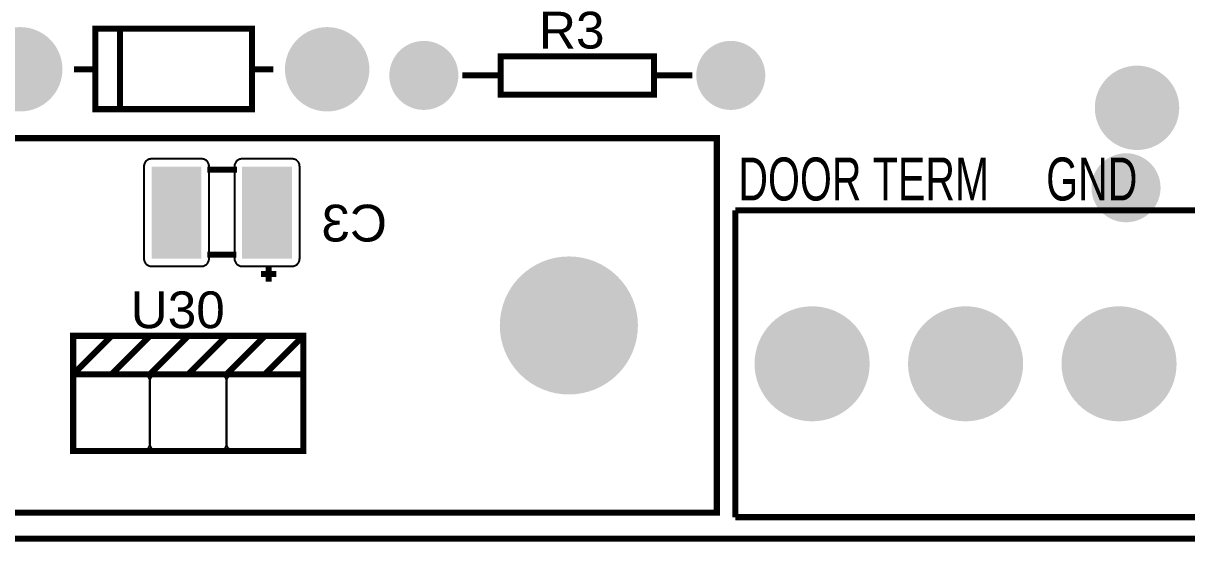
# Model space of a CAD drawing. Header units: inches. Extents: x -2.2 to 2.19, y -1.83 to 1.83.
# Drawn here: x -1.18 to 0.336, y -1.83 to -1.154 of the extents above; entities that cross this region are included whole.
import ezdxf

# ---------------------------------------------------------------- set-up
doc = ezdxf.new("R2010")
doc.units = ezdxf.units.IN
doc.layers.get('0').update_dxf_attribs({"linetype": 'CONTINUOUS'})

# ---------------------------------------------------------------- blocks, each defined once
blk = doc.blocks.new('RPAD')
blk.add_trace([(-0.5, -0.5), (-0.5, 0.5), (0.5, -0.5), (0.5, 0.5)])
blk = doc.blocks.new('EPAD')
at = {"const_width": 0.5}
blk.add_lwpolyline([(-0.25, 0, 1), (0.25, 0, 1)], format="xyb", close=True, dxfattribs=at)

msp = doc.modelspace()

# ---------------------------------------------------------------- linework, layer by layer
at = {"const_width": 0.008}
for points in [[(-2.193075, -1.826205), (2.187508, -1.826205), (2.187508, 1.826205), (-2.193075, 1.826205), (-2.193075, -1.826205)], [(-2.193075, -1.826205), (2.187508, -1.826205), (2.187508, 1.826205), (-2.193075, 1.826205), (-2.193075, -1.826205)], [(-2.193075, -1.826205), (2.187508, -1.826205), (2.187508, 1.826205), (-2.193075, 1.826205), (-2.193075, -1.826205)], [(-1.086075, -1.266205), (-0.882075, -1.266205), (-0.882075, -1.161205), (-1.086075, -1.161205), (-1.086075, -1.266205)], [(-1.086075, -1.266205), (-0.882075, -1.266205), (-0.882075, -1.161205), (-1.086075, -1.161205), (-1.086075, -1.266205)], [(-1.086075, -1.266205), (-0.882075, -1.266205), (-0.882075, -1.161205), (-1.086075, -1.161205), (-1.086075, -1.266205)], [(-1.054075, -1.162205), (-1.054075, -1.265205)], [(-1.054075, -1.162205), (-1.054075, -1.265205)], [(-1.054075, -1.162205), (-1.054075, -1.265205)], [(-0.558075, -1.247205), (-0.358075, -1.247205), (-0.358075, -1.197205), (-0.558075, -1.197205), (-0.558075, -1.247205)], [(-0.558075, -1.247205), (-0.358075, -1.247205), (-0.358075, -1.197205), (-0.558075, -1.197205), (-0.558075, -1.247205)], [(-0.558075, -1.247205), (-0.358075, -1.247205), (-0.358075, -1.197205), (-0.558075, -1.197205), (-0.558075, -1.247205)], [(-1.114075, -1.214205), (-1.086075, -1.214205)], [(-1.114075, -1.214205), (-1.086075, -1.214205)], [(-1.114075, -1.214205), (-1.086075, -1.214205)], [(-0.882075, -1.214205), (-0.854075, -1.214205)], [(-0.882075, -1.214205), (-0.854075, -1.214205)], [(-0.882075, -1.214205), (-0.854075, -1.214205)], [(-0.608075, -1.222205), (-0.558075, -1.222205)], [(-0.608075, -1.222205), (-0.558075, -1.222205)], [(-0.608075, -1.222205), (-0.558075, -1.222205)], [(-0.358075, -1.222205), (-0.308075, -1.222205)], [(-0.358075, -1.222205), (-0.308075, -1.222205)], [(-0.358075, -1.222205), (-0.308075, -1.222205)], [(-1.654114, -1.792299), (-0.276161, -1.792299), (-0.276161, -1.30411), (-1.654114, -1.30411), (-1.654114, -1.792299)], [(-1.654114, -1.792299), (-0.276161, -1.792299), (-0.276161, -1.30411), (-1.654114, -1.30411), (-1.654114, -1.792299)], [(-1.654114, -1.792299), (-0.276161, -1.792299), (-0.276161, -1.30411), (-1.654114, -1.30411), (-1.654114, -1.792299)], [(-0.940366, -1.345008), (-0.901366, -1.345008)], [(-0.940366, -1.345008), (-0.901366, -1.345008)], [(-0.940366, -1.345008), (-0.901366, -1.345008)], [(-0.252075, -1.398205), (-0.252075, -1.798205)], [(0.547925, -1.398205), (0.547925, -1.798205), (-0.252075, -1.798205)], [(-0.252075, -1.398205), (0.547925, -1.398205)], [(-0.252075, -1.398205), (-0.252075, -1.798205)], [(0.547925, -1.398205), (0.547925, -1.798205), (-0.252075, -1.798205)], [(-0.252075, -1.398205), (0.547925, -1.398205)], [(-0.252075, -1.398205), (-0.252075, -1.798205)], [(0.547925, -1.398205), (0.547925, -1.798205), (-0.252075, -1.798205)], [(-0.252075, -1.398205), (0.547925, -1.398205)], [(-0.940366, -1.456008), (-0.902366, -1.456008)], [(-0.940366, -1.456008), (-0.902366, -1.456008)], [(-0.940366, -1.456008), (-0.902366, -1.456008)], [(-0.860366, -1.471008), (-0.860366, -1.491008)], [(-0.860366, -1.471008), (-0.860366, -1.491008)], [(-0.860366, -1.471008), (-0.860366, -1.491008)], [(-0.870366, -1.481008), (-0.850366, -1.481008)], [(-0.870366, -1.481008), (-0.850366, -1.481008)], [(-0.870366, -1.481008), (-0.850366, -1.481008)], [(-1.115138, -1.611827), (-1.115138, -1.561827), (-0.815138, -1.561827), (-0.815138, -1.611827)], [(-1.115138, -1.611827), (-1.065138, -1.561827)], [(-1.115138, -1.611827), (-1.115138, -1.561827), (-0.815138, -1.561827), (-0.815138, -1.611827)], [(-1.115138, -1.611827), (-1.065138, -1.561827)], [(-1.115138, -1.611827), (-1.115138, -1.561827), (-0.815138, -1.561827), (-0.815138, -1.611827)], [(-1.115138, -1.611827), (-1.065138, -1.561827)], [(-1.065138, -1.611827), (-1.015138, -1.561827)], [(-1.065138, -1.611827), (-1.015138, -1.561827)], [(-1.065138, -1.611827), (-1.015138, -1.561827)], [(-1.015138, -1.611827), (-0.965138, -1.561827)], [(-1.015138, -1.611827), (-0.965138, -1.561827)], [(-1.015138, -1.611827), (-0.965138, -1.561827)], [(-0.965138, -1.611827), (-0.915138, -1.561827)], [(-0.965138, -1.611827), (-0.915138, -1.561827)], [(-0.965138, -1.611827), (-0.915138, -1.561827)], [(-0.915138, -1.611827), (-0.865138, -1.561827)], [(-0.915138, -1.611827), (-0.865138, -1.561827)], [(-0.915138, -1.611827), (-0.865138, -1.561827)], [(-0.865138, -1.611827), (-0.815138, -1.561827)], [(-0.865138, -1.611827), (-0.815138, -1.561827)], [(-0.865138, -1.611827), (-0.815138, -1.561827)], [(-1.115138, -1.711827), (-0.815138, -1.711827), (-0.815138, -1.611827), (-1.115138, -1.611827), (-1.115138, -1.711827)], [(-1.115138, -1.711827), (-0.815138, -1.711827), (-0.815138, -1.611827), (-1.115138, -1.611827), (-1.115138, -1.711827)], [(-1.115138, -1.711827), (-0.815138, -1.711827), (-0.815138, -1.611827), (-1.115138, -1.611827), (-1.115138, -1.711827)]]:
    msp.add_lwpolyline(points, dxfattribs=at)
for points in [[(-1.012866, -1.471008), (-0.947866, -1.471008), (-0.946827, -1.470957), (-0.945822, -1.470809), (-0.944855, -1.470567), (-0.943931, -1.470236), (-0.943054, -1.469822), (-0.94223, -1.469327), (-0.941463, -1.468757), (-0.940757, -1.468117), (-0.940117, -1.467411), (-0.939547, -1.466644), (-0.939053, -1.46582), (-0.938638, -1.464943), (-0.938307, -1.464019), (-0.938065, -1.463052), (-0.937917, -1.462047), (-0.937866, -1.461008), (-0.937866, -1.341008), (-0.937917, -1.339969), (-0.938065, -1.338963), (-0.938307, -1.337996), (-0.938638, -1.337072), (-0.939053, -1.336196), (-0.939547, -1.335372), (-0.940117, -1.334605), (-0.940757, -1.333898), (-0.941463, -1.333258), (-0.94223, -1.332689), (-0.943054, -1.332194), (-0.943931, -1.33178), (-0.944855, -1.331449), (-0.945822, -1.331207), (-0.946827, -1.331058), (-0.947866, -1.331008), (-1.012866, -1.331008), (-1.013906, -1.331058), (-1.014911, -1.331207), (-1.015878, -1.331449), (-1.016802, -1.33178), (-1.017678, -1.332194), (-1.018502, -1.332689), (-1.01927, -1.333258), (-1.019976, -1.333898), (-1.020616, -1.334605), (-1.021185, -1.335372), (-1.02168, -1.336196), (-1.022094, -1.337072), (-1.022425, -1.337996), (-1.022667, -1.338963), (-1.022816, -1.339969), (-1.022866, -1.341008), (-1.022866, -1.461008), (-1.022816, -1.462047), (-1.022667, -1.463052), (-1.022425, -1.464019), (-1.022094, -1.464943), (-1.02168, -1.46582), (-1.021185, -1.466644), (-1.020616, -1.467411), (-1.019976, -1.468117), (-1.01927, -1.468757), (-1.018502, -1.469327), (-1.017678, -1.469822), (-1.016802, -1.470236), (-1.015878, -1.470567), (-1.014911, -1.470809), (-1.013906, -1.470957), (-1.012866, -1.471008)], [(-0.894866, -1.471008), (-0.829866, -1.471008), (-0.828827, -1.470957), (-0.827822, -1.470809), (-0.826855, -1.470567), (-0.825931, -1.470236), (-0.825054, -1.469822), (-0.82423, -1.469327), (-0.823463, -1.468757), (-0.822757, -1.468117), (-0.822117, -1.467411), (-0.821547, -1.466644), (-0.821053, -1.46582), (-0.820638, -1.464943), (-0.820307, -1.464019), (-0.820065, -1.463052), (-0.819917, -1.462047), (-0.819866, -1.461008), (-0.819866, -1.341008), (-0.819917, -1.339969), (-0.820065, -1.338963), (-0.820307, -1.337996), (-0.820638, -1.337072), (-0.821053, -1.336196), (-0.821547, -1.335372), (-0.822117, -1.334605), (-0.822757, -1.333898), (-0.823463, -1.333258), (-0.82423, -1.332689), (-0.825054, -1.332194), (-0.825931, -1.33178), (-0.826855, -1.331449), (-0.827822, -1.331207), (-0.828827, -1.331058), (-0.829866, -1.331008), (-0.894866, -1.331008), (-0.895906, -1.331058), (-0.896911, -1.331207), (-0.897878, -1.331449), (-0.898802, -1.33178), (-0.899678, -1.332194), (-0.900502, -1.332689), (-0.90127, -1.333258), (-0.901976, -1.333898), (-0.902616, -1.334605), (-0.903185, -1.335372), (-0.90368, -1.336196), (-0.904094, -1.337072), (-0.904425, -1.337996), (-0.904667, -1.338963), (-0.904816, -1.339969), (-0.904866, -1.341008), (-0.904866, -1.461008), (-0.904816, -1.462047), (-0.904667, -1.463052), (-0.904425, -1.464019), (-0.904094, -1.464943), (-0.90368, -1.46582), (-0.903185, -1.466644), (-0.902616, -1.467411), (-0.901976, -1.468117), (-0.90127, -1.468757), (-0.900502, -1.469327), (-0.899678, -1.469822), (-0.898802, -1.470236), (-0.897878, -1.470567), (-0.896911, -1.470809), (-0.895906, -1.470957), (-0.894866, -1.471008)], [(-1.105138, -1.611827), (-1.025138, -1.611827), (-1.024098, -1.611877), (-1.023093, -1.612026), (-1.022126, -1.612268), (-1.021202, -1.612598), (-1.020326, -1.613013), (-1.019502, -1.613508), (-1.018734, -1.614077), (-1.018028, -1.614717), (-1.017388, -1.615424), (-1.016819, -1.616191), (-1.016324, -1.617015), (-1.015909, -1.617891), (-1.015579, -1.618815), (-1.015337, -1.619782), (-1.015188, -1.620787), (-1.015138, -1.621827), (-1.015138, -1.701827), (-1.015188, -1.702866), (-1.015337, -1.703871), (-1.015579, -1.704838), (-1.015909, -1.705762), (-1.016324, -1.706639), (-1.016819, -1.707463), (-1.017388, -1.70823), (-1.018028, -1.708936), (-1.018734, -1.709576), (-1.019502, -1.710146), (-1.020326, -1.710641), (-1.021202, -1.711055), (-1.022126, -1.711386), (-1.023093, -1.711628), (-1.024098, -1.711776), (-1.025138, -1.711827), (-1.105138, -1.711827), (-1.106177, -1.711776), (-1.107182, -1.711628), (-1.108149, -1.711386), (-1.109073, -1.711055), (-1.10995, -1.710641), (-1.110774, -1.710146), (-1.111541, -1.709576), (-1.112247, -1.708936), (-1.112887, -1.70823), (-1.113457, -1.707463), (-1.113951, -1.706639), (-1.114366, -1.705762), (-1.114697, -1.704838), (-1.114939, -1.703871), (-1.115087, -1.702866), (-1.115138, -1.701827), (-1.115138, -1.621827), (-1.115087, -1.620787), (-1.114939, -1.619782), (-1.114697, -1.618815), (-1.114366, -1.617891), (-1.113951, -1.617015), (-1.113457, -1.616191), (-1.112887, -1.615424), (-1.112247, -1.614717), (-1.111541, -1.614077), (-1.110774, -1.613508), (-1.10995, -1.613013), (-1.109073, -1.612598), (-1.108149, -1.612268), (-1.107182, -1.612026), (-1.106177, -1.611877), (-1.105138, -1.611827)], [(-1.005138, -1.611827), (-0.925138, -1.611827), (-0.924098, -1.611877), (-0.923093, -1.612026), (-0.922126, -1.612268), (-0.921202, -1.612598), (-0.920326, -1.613013), (-0.919502, -1.613508), (-0.918734, -1.614077), (-0.918028, -1.614717), (-0.917388, -1.615424), (-0.916819, -1.616191), (-0.916324, -1.617015), (-0.915909, -1.617891), (-0.915579, -1.618815), (-0.915337, -1.619782), (-0.915188, -1.620787), (-0.915138, -1.621827), (-0.915138, -1.701827), (-0.915188, -1.702866), (-0.915337, -1.703871), (-0.915579, -1.704838), (-0.915909, -1.705762), (-0.916324, -1.706639), (-0.916819, -1.707463), (-0.917388, -1.70823), (-0.918028, -1.708936), (-0.918734, -1.709576), (-0.919502, -1.710146), (-0.920326, -1.710641), (-0.921202, -1.711055), (-0.922126, -1.711386), (-0.923093, -1.711628), (-0.924098, -1.711776), (-0.925138, -1.711827), (-1.005138, -1.711827), (-1.006177, -1.711776), (-1.007182, -1.711628), (-1.008149, -1.711386), (-1.009073, -1.711055), (-1.00995, -1.710641), (-1.010774, -1.710146), (-1.011541, -1.709576), (-1.012247, -1.708936), (-1.012887, -1.70823), (-1.013457, -1.707463), (-1.013951, -1.706639), (-1.014366, -1.705762), (-1.014697, -1.704838), (-1.014939, -1.703871), (-1.015087, -1.702866), (-1.015138, -1.701827), (-1.015138, -1.621827), (-1.015087, -1.620787), (-1.014939, -1.619782), (-1.014697, -1.618815), (-1.014366, -1.617891), (-1.013951, -1.617015), (-1.013457, -1.616191), (-1.012887, -1.615424), (-1.012247, -1.614717), (-1.011541, -1.614077), (-1.010774, -1.613508), (-1.00995, -1.613013), (-1.009073, -1.612598), (-1.008149, -1.612268), (-1.007182, -1.612026), (-1.006177, -1.611877), (-1.005138, -1.611827)], [(-0.905138, -1.611827), (-0.825138, -1.611827), (-0.824098, -1.611877), (-0.823093, -1.612026), (-0.822126, -1.612268), (-0.821202, -1.612598), (-0.820326, -1.613013), (-0.819502, -1.613508), (-0.818734, -1.614077), (-0.818028, -1.614717), (-0.817388, -1.615424), (-0.816819, -1.616191), (-0.816324, -1.617015), (-0.815909, -1.617891), (-0.815579, -1.618815), (-0.815337, -1.619782), (-0.815188, -1.620787), (-0.815138, -1.621827), (-0.815138, -1.701827), (-0.815188, -1.702866), (-0.815337, -1.703871), (-0.815579, -1.704838), (-0.815909, -1.705762), (-0.816324, -1.706639), (-0.816819, -1.707463), (-0.817388, -1.70823), (-0.818028, -1.708936), (-0.818734, -1.709576), (-0.819502, -1.710146), (-0.820326, -1.710641), (-0.821202, -1.711055), (-0.822126, -1.711386), (-0.823093, -1.711628), (-0.824098, -1.711776), (-0.825138, -1.711827), (-0.905138, -1.711827), (-0.906177, -1.711776), (-0.907182, -1.711628), (-0.908149, -1.711386), (-0.909073, -1.711055), (-0.90995, -1.710641), (-0.910774, -1.710146), (-0.911541, -1.709576), (-0.912247, -1.708936), (-0.912887, -1.70823), (-0.913457, -1.707463), (-0.913951, -1.706639), (-0.914366, -1.705762), (-0.914697, -1.704838), (-0.914939, -1.703871), (-0.915087, -1.702866), (-0.915138, -1.701827), (-0.915138, -1.621827), (-0.915087, -1.620787), (-0.914939, -1.619782), (-0.914697, -1.618815), (-0.914366, -1.617891), (-0.913951, -1.617015), (-0.913457, -1.616191), (-0.912887, -1.615424), (-0.912247, -1.614717), (-0.911541, -1.614077), (-0.910774, -1.613508), (-0.90995, -1.613013), (-0.909073, -1.612598), (-0.908149, -1.612268), (-0.907182, -1.612026), (-0.906177, -1.611877), (-0.905138, -1.611827)]]:
    msp.add_lwpolyline(points, close=True)

# ---------------------------------------------------------------- block references
for p, xscale, yscale in [((-1.184075, -1.214205), 0.11, 0.11), ((-0.784075, -1.214205), 0.11, 0.11), ((-0.658075, -1.222205), 0.09, 0.09), ((-0.258075, -1.222205), 0.09, 0.09), ((0.271358, -1.264457), 0.11, 0.11), ((0.257049, -1.368702), 0.09, 0.09), ((-0.469075, -1.548205), 0.18, 0.18), ((-0.152075, -1.598205), 0.15, 0.15), ((0.047925, -1.598205), 0.15, 0.15), ((0.247925, -1.598205), 0.15, 0.15)]:
    msp.add_blockref('EPAD', p, dxfattribs=dict(xscale=xscale, yscale=yscale))
at = {"xscale": 0.065, "yscale": 0.12, "rotation": 180}
for p in [(-0.980366, -1.401008), (-0.862366, -1.401008)]:
    msp.add_blockref('RPAD', p, dxfattribs=at)

# ---------------------------------------------------------------- texts
for s, height, width, p in [('R3', 0.048, 1.041667, (-0.508075, -1.187205)), ('R3', 0.048, 1.041667, (-0.508075, -1.187205)), ('R3', 0.048, 1.041667, (-0.508075, -1.187205)), ('DOOR TERM     GND', 0.056, 0.714286, (-0.248193, -1.385268)), ('DOOR TERM     GND', 0.056, 0.714286, (-0.248193, -1.385268)), ('DOOR TERM     GND', 0.056, 0.714286, (-0.248193, -1.385268)), ('U30', 0.048, 1.041667, (-1.040138, -1.551827)), ('U30', 0.048, 1.041667, (-1.040138, -1.551827)), ('U30', 0.048, 1.041667, (-1.040138, -1.551827))]:
    msp.add_text(s, height=height, dxfattribs=dict(width=width)).set_placement(p)
at = {"text_generation_flag": 2, "width": 1.041667}
msp.add_text('C3', height=0.048, dxfattribs=at).set_placement((-0.706012, -1.438772))
msp.add_text('C3', height=0.048, dxfattribs=at).set_placement((-0.706012, -1.438772))
msp.add_text('C3', height=0.048, dxfattribs=at).set_placement((-0.706012, -1.438772))

doc.saveas('drawing.dxf')
